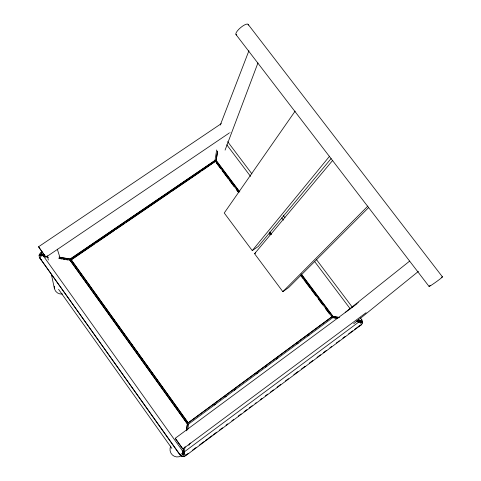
<?xml version="1.0" encoding="UTF-8"?>
<svg xmlns="http://www.w3.org/2000/svg" width="481" height="481" viewBox="0 0 481 481"><rect width="100%" height="100%" fill="white"/><g stroke="black" fill="none" stroke-linecap="round" stroke-linejoin="round"><path stroke-width="0.72" d="M362.421 323.094L362.56 321.957M301.419 274.567L332.852 316.516L332.708 317.658L337.788 318.5M357.533 320.442L359.163 320.707A7.738 1.281 7.2 0 1 360.287 320.911A3.866 0.643 7.2 0 1 361.904 321.326A2.525 2.417 49.6 0 1 361.76 322.468A3.89 0.643 7.2 0 0 360.143 322.054A7.744 1.275 7.2 0 0 359.024 321.849L184.265 451.893A8.081 0.409 -81.1 0 1 184.073 453.114L183.718 455.062A2.67 2.615 -82.8 0 1 182.521 454.87L183.562 448.238M186.442 429.816L187.362 423.917L69.565 259.638L215.626 160.059L239.454 191.859M182.521 454.87L182.87 452.928A8.081 0.397 -81.1 0 0 183.069 451.701L183.616 448.208M186.333 430.82L187.416 423.899L69.967 260.113L58.808 258.261M183.718 455.062L185.083 446.657M187.632 430.002L188.606 424.092L187.867 424.615L187.416 423.899M216.69 149.97L214.977 160.498L216.101 160.69L217.628 151.118M216.101 160.69L217.646 151.184M59.025 257.119L70.184 258.976L69.967 260.113M39.099 255.736L39.322 254.599M366.119 312.686L182.852 448.959L182.431 448.514L175.234 438.287L357.359 303.547M214.977 160.498L70.184 258.976M238.696 192.31L215.458 161.291L201.767 170.863M225.084 150.096L257.954 62.909M220.292 125.048L248.924 50.745M182.852 448.959L175.282 438.311M188.835 445.334L190.302 443.043M295.148 111.129L224.236 212.993L252.26 250.607L258.189 246.543L331.132 158.526M252.26 250.607L329.623 156.169M368.668 207.551L288.738 287.476L282.852 291.672L254.557 253.697L332.78 160.281M282.852 291.672L367.857 206.084M180.165 454.232L179.738 454.641L180.104 454.785A4.113 4.028 -82.7 0 0 185.738 455.675L361.051 325.024A3.908 3.746 49.6 0 0 361.706 319.667L360.365 317.887M353.691 323.755L418.446 271.374M345.184 312.434L409.644 261.123M360.287 320.911L361.856 319.612L361.459 319.799M185.317 455.537L188.287 453.324M192.448 450.222L196.014 447.57M199.561 444.925L204.287 441.402M205.471 440.518L207.245 439.201M207.834 438.756L211.953 435.69M213.125 434.818L216.654 432.191M219.589 430.002L222.517 427.819M226.022 425.204L227.778 423.899M231.86 420.857L233.61 419.552M238.263 416.083L241.173 413.919M244.065 411.76L246.963 409.602M249.278 407.876L252.17 405.723M255.05 403.577L256.205 402.717M260.233 399.717L261.959 398.424M265.404 395.863L267.695 394.155M270.562 392.021L273.424 389.881M277.008 387.217L280.615 384.523M285.431 380.94L288.42 378.709M293.813 374.693L297.986 371.579M301.563 368.921L305.134 366.257M309.289 363.161L312.848 360.51M316.991 357.419L320.532 354.786M323.479 352.585L326.425 350.39M329.954 347.763L331.716 346.452M336.405 342.953L337.578 342.081M338.167 341.642L339.333 340.77M342.839 338.161L345.172 336.423M348.671 333.814L352.735 330.784M354.479 329.485L358.543 326.455M337.812 318.338L332.906 317.526L188.552 424.11L187.398 423.965M215.458 161.291L71.146 259.722L188.131 422.907L331.938 316.787L300.589 274.94M188.131 422.907L331.938 316.787M214.285 405.044L215.494 404.148M225.156 397.011L226.365 396.116M234.223 390.319L235.431 389.424M256.577 373.809L257.786 372.919M265.638 367.117L266.847 366.227M276.515 359.091L277.723 358.195M297.054 343.921L298.262 343.025M307.93 335.888L309.139 334.998M333.309 317.213L333.056 316.39L339.586 317.466M182.87 452.928L180.104 454.785L39.839 258.032A3.974 3.83 -13.7 0 1 40.879 252.681L42.226 254.347A7.846 1.437 10.9 0 1 43.38 254.521M254.557 253.697L255.67 252.928M71.218 259.914L94.733 243.879M95.966 243.031L114.532 230.369M115.765 229.527L125.048 223.196M126.287 222.354L170.214 192.388M171.452 191.546L200.535 171.705M221.272 123.647L38.564 246.765L44.559 255.561L45.887 257.209L229.112 133.117M42.087 251.87L40.879 252.681L41.101 253.096M359.03 326.058A3.878 1.058 52.4 0 0 359.127 326.022L359.367 325.902M359.602 325.775L361.051 325.024A3.908 1.076 52.3 0 0 360.143 322.054M38.564 246.765L45.911 257.203M182.137 456.331L183.333 456.523M44.577 256.072L40.212 255.351A2.567 2.477 -13.6 0 1 40.434 254.208L44.799 254.936M59.343 257.353L70.256 259.169M40.206 255.345A3.92 0.715 11 0 1 41.991 255.477A7.846 1.425 10.9 0 1 43.164 255.664L44.841 255.94M46.519 256.217L47.637 256.403M59.127 258.489L62.037 258.976M63.492 259.217L64.947 259.457M66.402 259.698L67.857 259.944M47.078 257.058L48.527 257.299M332.852 316.516L338.66 317.478M356.812 320.484L361.898 321.326M356.307 321.404L359.024 321.849M357.401 321.747L361.76 322.468M185.425 455.573L185.738 455.675L184.073 453.114M248.142 24.399L442.436 276.864M236.003 34.59L429.058 286.442M227.651 141.648L251.918 173.881M283.225 215.446L284.962 217.755M316.438 259.56L352.32 307.203M226.773 144.793L250.547 176.383M281.74 217.833L283.477 220.136M314.887 261.874L350.246 308.862M358.273 319.522L359.163 320.707M216.179 160.401L239.809 191.943M270.088 232.353L271.374 234.073M301.16 273.827L333.056 316.39M269.534 232.01L271.332 234.409M269.186 233.02L270.472 234.734M216.282 162.776L220.773 168.777M222.12 170.575L228.409 178.974M229.311 180.171L234.253 186.766M236.496 189.767L238.293 192.166M269.288 233.55L270.19 234.752M300.739 275.535L302.982 278.535M303.884 279.732L310.173 288.131M311.069 289.328L316.011 295.923M318.26 298.923L322.751 304.924M325.445 308.519L329.491 313.919M71.146 259.722L188.185 422.889M72.763 262.355L73.641 263.576M88.534 284.343L89.406 285.564M97.294 296.555L98.172 297.775M102.11 303.27L102.988 304.491M106.932 309.992L107.804 311.213M113.065 318.542L113.937 319.763M117.881 325.258L118.759 326.479M122.697 331.974L123.575 333.195M131.457 344.192L132.335 345.412M136.279 350.908L137.151 352.128M141.095 357.623L141.973 358.844M147.228 366.173L148.106 367.394M152.044 372.889L152.922 374.116M156.866 379.611L157.744 380.832M170.442 398.545L171.32 399.765M176.575 407.094L177.453 408.315M181.397 413.81L182.269 415.031M186.213 420.526L187.091 421.747M43.164 255.658L183.069 451.701M58.568 289.328L171.861 448.358M57.317 249.182L59.921 257.407M47.421 255.802L48.322 260.017M51.347 274.212L54.407 288.558M441.263 277.423A8.255 0.427 -35.6 0 1 440.241 278.842A8.255 0.427 -35.6 0 1 431.361 285.185A8.255 0.427 -35.6 0 1 430.164 285.353M236.718 34.909A7.955 2.351 -40.2 0 1 240.548 27.676A7.955 2.351 -40.2 0 1 248.31 25.132M181.217 455.868A7.564 7.425 -80.9 0 1 170.791 446.013M358.435 302.765A6.283 1.816 52.4 0 1 358.555 302.657M62.488 294.005A7.341 7.131 -16.4 0 1 54.287 286.237M230.032 132.305A6.121 1.72 56.9 0 1 229.96 132.473M41.997 255.483A3.956 0.92 -34.5 0 0 39.839 258.032L179.738 454.659A4.07 3.992 -82.6 0 0 185.017 455.741M41.715 259.644A3.92 0.902 -34.5 0 1 40.717 259.638A3.938 3.794 -13.8 0 1 40.031 257.575M359.854 325.294A3.872 3.716 49.7 0 1 359.127 326.022M40.434 254.208A3.938 0.721 11 0 1 42.22 254.347"/></g></svg>
